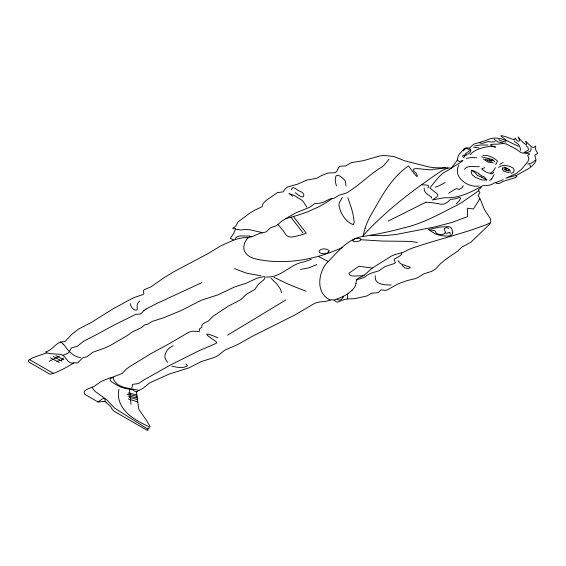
<?xml version="1.0" encoding="UTF-8"?>
<svg xmlns="http://www.w3.org/2000/svg" width="566" height="566" viewBox="0 0 566 566"><rect width="100%" height="100%" fill="white"/><g stroke="black" fill="none" stroke-linecap="round" stroke-linejoin="round"><path stroke-width="0.85" d="M346.031 186.058L345.394 181.424A16.096 9.297 0 0 0 344.376 179.825L343.251 178.658A23.248 13.421 0 0 0 341.425 177.215C333.947 171.173 334.662 181.092 336.501 185.832M450.218 234.345L449.906 232.315L447.72 233.05A2.851 1.648 0 0 1 446.305 233.192L445.223 233.05M472.681 170.649L471.365 170.225L471.365 173.012L472.299 174.908L475.341 177.243L479.855 179.281A10.577 6.106 0 0 0 482.395 179.882L482.819 179.938A10.542 6.085 0 0 0 484.659 180.087L486.866 179.875L484.56 177.144A5.766 3.325 0 0 0 483.916 176.783L481.772 175.899A7.146 4.125 0 0 1 481.199 175.609L478.871 173.896M119.009 389.337C115.966 401.259 124.18 412.352 133.93 418.423A83.535 48.23 0 0 0 139.696 422.052A94.812 54.739 0 0 0 141.91 423.269L148.752 426.722M355.901 283.616L356.58 280.007A7.125 4.111 0 0 1 357.45 278.812L364.115 275.239L372.478 267.909L391.382 256.115L394.778 254.622L403.049 252.45L408.595 249.684A34.823 20.107 0 0 1 410.208 248.884C434.844 240.097 460.533 234.458 484.998 225.141A37.087 21.409 0 0 0 489.937 222.954L490.552 222.65M347.489 298.091L347.276 298.975L344.347 299.485L337.612 302.11L336.402 301.947L334.258 300.15L331.888 299.732L325.139 301.48L319.854 301.904L315.078 303.114L294.596 315.142L251.729 336.614L237.557 344.616L224.893 350.106L219.226 354.585A22.138 12.785 0 0 1 213.665 357.684L201.446 361.533L188.98 367.843L169.828 373.857A57.414 33.146 0 0 0 165.463 375.782L149.742 382.835L143 388.318L137.092 391.481A5.172 2.986 0 0 1 136.109 391.672L135.89 391.665A1.288 0.743 0 0 1 135.316 391.58L133.661 390.42A5.547 3.198 0 0 0 132.409 389.719L125.914 388.545A12.155 7.018 0 0 1 124.669 388.311L120.155 386.868L116.009 384.555A84.348 48.697 0 0 1 112.903 382.644C111.431 381.965 108.382 379.453 111.035 378.35A15.6 9.006 0 0 1 111.721 378.024L112.004 377.89M362.891 236.531L365.112 228.261M458.785 165.222C452.545 177.314 468.082 187.947 479.091 186.03M235.59 228.968L233.723 233.277L230.397 238.279L233.638 240.076L237.529 238.894A40.221 23.22 0 0 1 238.802 238.541L243.196 237.727A15.975 9.219 0 0 1 246.797 237.734L248.106 237.812M244.434 243.663L243.776 246.606L243.896 249.082A24.317 14.037 0 0 0 245.885 253.342C249.726 258.181 256.228 259.214 261.959 260.155A127.562 73.651 0 0 0 265.199 260.636C291.469 263.961 318.573 258.506 342.487 247.42M494.139 174.533L491.663 178.955M291.426 189.56C292.006 185.726 295.905 188.733 297.575 190.091A13.145 7.591 0 0 0 298.65 190.685L302.032 192.284A5.759 3.325 0 0 1 302.718 192.85L303.581 194.195A12.841 7.415 0 0 1 303.843 195.079C303.716 200.081 297.15 193.784 295.254 192.737M136.505 392.358L138.592 408.171A31.031 17.914 0 0 0 139.236 409.876L143.87 416.689A162.612 93.885 0 0 1 146.361 420.248L150.16 426.566L149.311 427.868L147.507 428.929L114.573 408.065L106.946 400.006L95.604 391.75A29.439 16.994 0 0 1 93.68 389.719L92.06 387.243L87.518 389.139A35.212 20.326 0 0 0 85.346 390.42L84.079 391.891L84.716 394.29L97.975 401.952L105.326 401.443A11.384 6.573 0 0 0 106.266 402.681M502.714 167.529C500.627 171.427 506.669 172.022 509.294 172.701M369.513 217.521C380.394 198.963 390.186 178.304 408.525 165.888C409.147 166.645 419.265 181.445 416.944 174.781A30.21 17.44 0 0 0 415.805 172.821C405.115 164.381 431.653 171.838 433.209 169.227A53.989 31.172 0 0 0 439.089 168.739L445.527 167.791L451.194 168.194L456.677 161.218A18.176 10.492 0 0 0 457.561 158.961L458.099 156.407L459.436 153.987L464.615 148.349L466.32 147.747L469.476 148.115L473.784 144.153L484.531 140.906A36.946 21.331 0 0 0 486.668 140.12C492.809 137.071 500.202 137.446 506.082 140.934C506.577 138.875 495.158 133.944 504.766 136.406A33.344 19.251 0 0 1 509.464 138.139L514.544 139.972C515.385 134.63 515.916 142.894 519.404 140.92C520.048 138.069 515.315 134.015 520.777 140.177C521.527 141.167 527.54 147.004 526.621 143.58C522.786 136.137 531.764 149.813 534.056 147.125A3.078 1.776 0 0 0 534.495 146.898L535.754 145.978L535.563 149.495L537.672 153.252L534.813 155.233L535.938 159.506L535.825 161.169L534.368 163.631L531.998 165.965A57.951 33.458 0 0 1 528.524 168.675L515.746 175.729L516.999 176.507L515.718 177.512L504.129 181.035L499.467 183.37L497.097 183.54A1.252 0.722 0 0 1 496.495 183.228C494.854 181.113 492.321 185.004 490.29 184.905A6.431 3.714 0 0 1 488.451 185.266L481.949 185.924L480.93 187.622L478.362 189.893L479.961 192.794L478.044 195.539L480.668 200.046L484.255 209.342L490.276 218.441L490.871 221.568L489.866 223.924L471.011 242.128L461.679 247.208L457.852 251.063L446.914 258.464L440.419 263.756A34.682 20.022 0 0 0 439.294 264.952L436.046 268.56A19.315 11.15 0 0 1 431.101 271.538L423.736 273.866L419.173 276.732A42.054 24.281 0 0 1 416.901 278.04C412.451 279.774 408.015 279.823 403.735 281.868A7.917 4.57 0 0 0 402.744 282.08L397.396 284.231L387.01 290.075L385.269 290.386L380.982 289.849L378.569 292.212A4.351 2.512 0 0 1 377.43 292.721L371.346 293.308L366.931 295.94L354.712 298.692L347.34 298.968M401.605 254.346L400.12 255.775L394.318 259.079L394.127 259.985L395.386 262.454L394.651 263.473L385.177 266.459L379.114 270.69L370.843 273.321L367.412 274.977A12.176 7.033 0 0 0 366.471 275.684A21.94 12.664 0 0 0 366.145 275.982L364.37 277.34L361.087 278.458A37.257 21.508 0 0 0 357.089 279.809L356.58 280.007M343.477 296.612L343.194 297.072M479.89 198.631L473.452 208.995L467.516 208.203L467.375 216.728L452.064 222.396L435.091 226.895L395.853 234.522L384.264 235.661L370.369 235.336M246.769 239.305L247.823 237.791M328.839 251.835L329.15 250.78A2.045 1.182 0 0 0 328.938 250.405C326.186 248.474 321.304 247.965 319.132 251.007A2.795 1.613 0 0 0 319.082 251.361L319.571 252.316M342.366 197.421L339.367 202.706A25.703 14.843 0 0 0 338.956 205.189C340.124 213.049 345.628 222.113 353.318 224.638L354.196 222.367L353.375 216.148A244.795 141.33 0 0 0 351.401 208.104L347.849 197.775M495.696 164.656L497.337 161.374A4.457 2.575 0 0 0 497.118 160.652L493.276 157.801L488.416 155.869A12.544 7.245 0 0 0 485.833 155.417L482.883 155.282M389.061 159.244L384.003 165.244A39.16 22.612 0 0 1 381.541 167.239C369.209 174.745 359.106 185.464 346.817 192.829A15.869 9.162 0 0 1 344.63 193.565L339.296 195.107L333.926 198.284A7.903 4.563 0 0 1 332.49 198.482L331.513 198.574A8.214 4.74 0 0 0 330.728 198.673L322.995 202.338L319.868 203.208A6.176 3.566 0 0 1 318.658 203.286L314.767 203.59L309.56 207.375L296.372 212.604L287.974 217.294M63.548 358.059L61.128 360.259L56.855 361.384M470.07 154.851C474.86 149.028 483.223 147.408 490.255 146.254C506.832 148.978 478.992 144.132 496.672 144.174A22.279 12.862 0 0 0 499.82 143.898L503.407 143.509L506.23 143.976L516.213 149.106L521.201 152.756L529.833 153.874L527.682 155.353L528.892 158.515L528.05 161.345L521.541 169.284L515.973 173.642L505.827 178.191L513.213 176.097A12.905 7.45 0 0 1 515.838 175.764M535.323 160.136L532.273 162.775L527.731 164.069M363.11 235.626C385.991 210.538 413.081 189.999 441.126 171.116A42.563 24.579 0 0 1 446.234 168.682L447.855 168.01M427.797 187.976C431.426 184.389 423.962 185.082 421.847 184.785M143.948 310.635L140.573 314.017L135.84 314.3L114.41 324.842L94.253 335.836A102.113 58.956 0 0 1 91.466 337.202L83.74 341.1L77.386 346.229A4.769 2.752 0 0 1 76.467 346.569L71.45 347.906L69.158 351.868A9.028 5.214 0 0 1 67.814 353.255L62.953 355.342M464.792 155.975L463.851 157.447L463.03 156.952A5.356 3.092 0 0 1 462.811 156.506L462.804 155.629A1.266 0.729 0 0 1 463.073 155.367L465.393 154.829A7.068 4.082 0 0 0 469.058 153.365A9.141 5.278 0 0 0 470.396 151.914L470.806 150.11M464.467 169.298C468.032 164.713 474.442 167.126 479.324 166.645M448.718 193.367L449.227 192.886A11.461 6.615 0 0 1 449.56 192.603L456.38 188.584L459.047 189.454L461.481 188.174A14.737 8.511 0 0 0 462.189 187.466L462.514 187.077A8.03 4.634 0 0 0 463.151 185.591M491.175 160.376L491.104 160.426A0.969 0.559 0 0 1 490.269 160.553M352.059 290.294L348.507 293.23M456.217 203.781L458.318 201.708A28.972 16.725 0 0 0 460.2 199.182A15.841 9.148 0 0 0 460.561 198.475C460.505 196.161 456.253 198.942 454.831 198.829A11.553 6.672 0 0 1 452.008 199.253L450.515 199.338L447.338 202.359L444.154 204.029L441.749 204.269L437.744 203.626M73.927 362.912C68.465 364.285 66.569 358.483 63.314 355.554A7.974 4.606 0 0 0 60.102 354.309L50.169 353.644L46.815 352.873L32.474 357.832L28.434 360.408L28.802 362.014L49.935 374.211A1.203 0.693 0 0 0 50.48 374.239L55.581 372.676L63.795 368.721A157.171 90.744 0 0 0 69.052 365.792L73.927 362.912L77.641 362.841L82.792 357.818L87.136 356.672L92.817 352.264L104.823 347.984L110.533 345.317L126.133 336.254L132.798 331.726L141.712 327.488L144.606 324.919L147.429 324.368L152.127 321.438L162.881 318.021L180.936 310.649L201.171 300.298L218.129 294.801L234.253 287.075L246.104 283.318L256.723 278.302L262.256 276.944A5.865 3.382 0 0 0 263.02 276.724L264.414 276.64A1.472 0.849 0 0 1 265.136 277.029L264.555 278.755A17.157 9.905 0 0 1 263.53 280.007L258.506 284.224L254.771 289.438L246.104 294.511L240.798 299.669L228.572 305.958L213.184 316.182L208.507 320.957L203.067 323.738L202.097 324.87L201.772 327.219L199.303 329.108L199.359 331.414L192.249 331.188L188.648 332.313L169.927 343.314L150.697 353.771L130.52 366.131L126.812 368.749L121.846 373.631L112.988 376.998M478.638 190.806L461.799 202.458A117.176 67.651 0 0 1 456.592 205.352C439.556 213.998 422.859 223.584 404.011 227.801C389.627 231.798 374.911 234.649 360.167 236.935C345.776 240.515 336.126 253.787 326.073 263.756C317.993 274.361 316.033 293.407 330.127 299.938M489.809 159.357L489.76 159.393A4.217 2.434 0 0 0 489.392 159.704L489.342 159.782A0.799 0.46 0 0 0 489.307 160.044L489.413 160.206A1.266 0.729 0 0 0 490.156 160.546L490.262 160.56M495.384 167.586C490.453 177.193 486.802 172.121 481.659 169.093A0.771 0.446 0 0 1 481.737 168.88L484.298 167.812A3.106 1.797 0 0 1 484.814 167.826M332.136 198.517L330.749 199.494A119.928 69.243 0 0 1 317.385 207.538M173.217 345.656C166.708 348.635 161.494 356.233 167.678 362.311M505.792 168.498L505.742 168.534A5.002 2.887 0 0 0 505.452 168.753L505.438 169.22M489.512 180.512L490.234 180.038A17.985 10.386 0 0 0 491.677 178.962M97.975 401.952C99.793 401.308 105.524 395.16 104.986 400.353A8.702 5.023 0 0 0 105.318 401.45M511.24 173.493C515.131 172.432 515.272 168.081 511.14 167.076A17.772 10.259 0 0 0 509.336 166.27L504.858 165.3A4.875 2.816 0 0 0 503.91 165.343L501.646 165.866A12.36 7.139 0 0 0 498.54 167.437M247.993 237.826L253.066 236.255A18.636 10.754 0 0 0 254.184 235.789L259.384 233.433L265.567 232.06A7.775 4.493 0 0 0 266.536 231.515L270.421 227.879L274.538 226.35A11.865 6.849 0 0 0 275.267 226.188L275.536 226.117A3.87 2.236 0 0 0 276.265 225.848L281.585 221.377L287.153 217.804M227.596 335.143L285.858 299.938M146.021 309.043L157.065 303.376L201.85 282.625M481.652 186.306C470.551 192.454 458.41 198.454 445.385 197.732A25.633 14.794 0 0 0 442.244 198.058L432.495 199.947L436.499 197.209L437.695 195.758A4.394 2.54 0 0 0 437.744 194.796L436.57 193.225L433.825 191.202A43.49 25.109 0 0 1 431.639 189.511L429.997 188.082L431.278 186.143L438.445 177.391L442.789 173.309A21.331 12.318 0 0 1 443.949 172.538L447.883 170.38A29.482 17.022 0 0 0 448.859 169.793L450.515 168.689A60.364 34.851 0 0 0 451.456 167.996L455.397 165.541A43.242 24.968 0 0 0 458.198 163.956L461.736 161.536A31.576 18.232 0 0 0 462.231 161.154L462.875 160.518L459.472 161.444A1.174 0.679 0 0 1 458.899 161.367L457.321 159.853M445.251 182.528L440.468 185.096A39.776 22.965 0 0 1 436.726 186.688L435.296 187.205M503.337 179.655L495.929 182.549M59.494 356.12L49.327 361.257M388.318 221.002L425.773 202.225M465.259 153.803L469.072 151.179A3.884 2.243 0 0 0 469.256 150.747L469.285 150.627A6.983 4.033 0 0 0 469.313 150.308L469.228 149.856A1.493 0.863 0 0 0 468.981 149.558L468.79 149.431A7.28 4.203 0 0 0 467.672 148.964L467.41 148.865A5.016 2.894 0 0 0 466.702 148.646L466.554 148.632A0.814 0.474 0 0 0 466.066 148.646L465.054 149.169A15.89 9.169 0 0 0 464.283 149.728L463.455 150.86M132.409 298.346L113.37 308.64L91.168 322.556L78.532 329.058L71.96 334.138L64.849 341.772L64.191 341.715A17.065 9.848 0 0 0 62.904 341.645C55.85 342.119 52.737 350.262 45.74 351.861A3.58 2.066 0 0 0 46.801 352.88M317.321 207.496L307.734 211.726A121.676 70.248 0 0 1 293.825 216.431L285.915 218.554M316.705 264.619L308.803 267.874L300.553 269.437M233.638 240.076L220.867 245.835L207.913 253.667L173.762 271.807L163.716 277.934L151.136 286.743L144.174 289.707L143.41 291.009L143.906 293.521L143.24 294.483L135.154 297.171A32.892 18.989 0 0 0 132.409 298.346M92.06 387.243L93.114 386.819A16.386 9.459 0 0 0 94.381 386.245L101.088 381.491L110.313 377.699A5.632 3.254 0 0 1 110.964 377.536L112.415 377.465A3.339 1.931 0 0 1 113.03 377.635C116.058 388.601 129.826 387.852 138.861 390.398M311.35 259.341L307.204 260.799A60.017 34.653 0 0 1 303.553 261.945C289.919 264.265 280.828 278.005 266.239 277.015M334.032 300.044L337.569 298.77A51.633 29.807 0 0 0 348.621 293.294M466.342 155.233L466.235 155.261A4.471 2.582 0 0 0 464.7 155.926M466.214 158.402L471.329 157.518L476.756 157.815M474.839 145.964L476.508 145.653A27.996 16.166 0 0 1 481.157 145.002L487.942 145.016M506.648 168.166L505.275 167.663A7.464 4.309 0 0 0 504.582 167.791L503.874 168.173L503.995 169.015A4.599 2.66 0 0 0 504.61 169.666A4.245 2.448 0 0 0 505.297 170.083L508.827 170.939M495.25 141.691L491.536 142.002A6.247 3.608 0 0 1 490.418 141.903C486.555 140.354 483.59 144.818 479.635 142.873M235.682 228.685L232.711 228.501L235.343 226.393A7.04 4.068 0 0 0 236.043 225.572L238.088 221.872L249.783 213.205L254.778 210.163L262.122 206.724L263.063 203.619L265.758 200.739L277.283 192.652L283.113 191.867L285.483 188.485L287.62 186.978L297.61 184.134L306.85 180.108L316.819 178.262L320.731 175.941L327.721 173.076L335.178 172.658L336.763 171.413L338.645 167.529L340.067 166.206L345.529 165.972L351.323 162.647L363.294 160.687L379.461 156.032A23.128 13.351 0 0 1 384.915 155.544L393.78 156.534L405.136 160.935L428.66 166.864A28.88 16.676 0 0 0 437.66 167.805L445.555 167.791M430.74 230.121L434.596 230.652A2.009 1.16 0 0 1 435.049 230.956L436.089 232.909A3.516 2.031 0 0 0 436.513 233.341C439.697 235.513 448.484 235.031 444.105 229.322A3.056 1.769 0 0 1 444.416 228.685L444.529 228.565A4.075 2.356 0 0 1 445.272 228.027L446.949 227.624L448.258 228.197A16.364 9.452 0 0 1 448.555 228.423L448.654 228.494M391.134 284.974C384.852 285.052 373.786 284.755 375.279 275.663M493.304 162.902L488.005 162.109L483.484 159.088M503.025 142.894L498.179 142.059L494.005 139.201M360.528 239.694L382.078 241.059A98.059 56.614 0 0 0 386.72 241.109L409.685 241.385A53.883 31.109 0 0 1 413.024 241.795L417.298 242.439M372.244 268.079L358.894 266.253L348.918 273.236C349.321 277.8 357.981 275.324 361.299 275.918A11.829 6.827 0 0 0 364.171 275.182M260.983 275.812L246.932 273.293L234.473 268.652M473.523 147.153L478.907 147.917M505.99 142.144L500.266 140.679A10.563 6.099 0 0 1 499.113 139.788L498.745 139.469M249.429 236.1L240.486 235.888A8.561 4.945 0 0 0 237.727 236.553L235.994 237.515A4.245 2.448 0 0 0 235.442 238.321L235.322 238.795A9.615 5.554 0 0 0 235.336 239.552M127.944 395.945L137.319 397.919M171.802 366.237L177.865 367.355L182.139 367.454A9.396 5.427 0 0 0 184.672 367.023L185.506 366.775A8.066 4.655 0 0 0 186.278 366.485L187.318 365.785A1.252 0.722 0 0 0 187.388 365.509L185.917 364.044M127.216 394.169L137.036 396.32M481.701 156.881L492.13 159.548A5.059 2.922 0 0 1 492.42 159.683L492.76 159.902A0.877 0.509 0 0 1 492.88 160.143L491.401 161.36A25.59 14.773 0 0 1 490.722 161.31L488.798 161.034A4.592 2.653 0 0 1 488.175 160.857L485.295 159.096M128.333 392.917L136.76 394.863M129.027 397.41L137.566 399.603M128.411 399.03L137.807 401.902M217.825 337.76C215.306 336.706 200.35 330.339 209.936 337.364A79.976 46.171 0 0 0 211.175 338.178L215.979 341.51L216.608 342.564L216.219 343.343L199.062 350.687L169.46 365.53L142.752 380.628L138.373 383.607L132.458 384.371L132.253 386.019A5.809 3.354 0 0 1 131.659 387.774M80.669 357.613C72.547 356.573 68.054 350.262 63.604 344.333M503.754 167.076L505.374 167.649M481.496 177.144L477.463 175.446A4.394 2.533 0 0 1 477.096 175.12L476.798 174.767A17.985 10.386 0 0 1 476.544 174.392L474.69 172.354L471.365 170.225M305.93 291.186L291.54 285.533A172.368 99.517 0 0 1 287.542 283.799L273.93 277.34M505.983 140.318L518.364 146.29M262.016 232.831L260.954 232.4A19.159 11.065 0 0 0 260.112 232.088L250.193 229.838L245.807 229.421A6.452 3.721 0 0 0 244.689 229.52L241.088 230.029L237.89 229.478A11.412 6.587 0 0 0 235.513 229.209M328.011 261.372L318.509 256.497M486.866 179.875L483.52 178.099A17.879 10.322 0 0 0 481.51 177.13M55.871 355.632L63.866 359.785M53.211 356.488L62.012 361.108M50.367 357.79L59.105 362.396M514.303 141.528L515.272 142.052A17.871 10.315 0 0 1 516.447 142.759L518.498 144.655M29.269 359.46L53.537 373.468M337.06 299.244L339.19 300.277L341.149 299.449A11.844 6.842 0 0 0 341.39 299.244M292.558 196.239L289.007 193.438L292.82 194.888A79.36 45.818 0 0 1 295.544 196.239L301.827 200.23A25.123 14.504 0 0 1 303.291 201.638L306.843 207.177M271.036 278.281L276.93 283.998L280.184 288.71A45.91 26.503 0 0 1 280.934 290.627L281.528 292.572M491.019 159.945L491.04 159.966A1.415 0.814 0 0 1 491.309 160.341M526.168 145.568L527.979 147.606L528.51 149.261A4.231 2.441 0 0 1 528.057 150.209L524.102 152.523L526.21 152.601A10.804 6.233 0 0 0 527.328 152.431L529.635 151.723A3.997 2.306 0 0 0 530.526 151.044L531.071 149.665L530.894 147.783M106.252 402.681L110.646 406.445L111.474 408.157A55.036 31.774 0 0 0 112.217 409.225L113.886 411.135L147.118 430.259A4.776 2.759 0 0 0 147.592 430.351L148.15 429.919A5.165 2.986 0 0 0 147.5 428.929M402.101 265.404L404.888 267.916L407.782 268.425A5.71 3.297 0 0 0 409.225 268.199L410.371 267.343L401.605 264.173A10.202 5.893 0 0 1 400.105 263.148L398.153 260.657M278.019 224.511L283.113 230.645A76.431 44.127 0 0 1 284.719 232.859C286.46 237.331 291.568 237.678 295.537 236.319A59.494 34.349 0 0 0 300.56 235.06L306.326 233.298L293.429 216.552M290.974 217.238L302.86 232.704M431.356 197.117C428.342 194.598 423.587 192.865 424.104 187.94M506.959 168.725L506.995 169.241A0.998 0.58 0 0 1 505.551 169.177M130.208 303.588C130.909 306.468 133.392 311.335 137.022 310.026C137.665 307.932 136.484 305.484 137.771 303.454A16.074 9.282 0 0 1 139.618 301.02M113.172 377.678L113.016 377.119M520.642 150.323L520.402 148.992A27.776 16.039 0 0 0 518.647 144.627M487.736 160.68L487.949 159.138A3.431 1.981 0 0 1 489.088 158.501M129.522 389.811L130.987 404.386M530.526 166.645L530.165 165.23A4.988 2.88 0 0 0 529.514 164.649M510.341 172.305L509.952 170.373A4.825 2.788 0 0 0 509.591 169.906M401.584 252.924A5.936 3.431 0 0 1 401.655 254.353M136.477 392.351A5.108 2.95 0 0 1 137.34 391.424M143.913 310.621A13.626 7.867 0 0 1 146.035 309.05M60.229 341.935A27.953 16.138 0 0 1 63.633 344.319M244.37 243.656A52.454 30.281 0 0 1 246.797 239.312M355.979 283.623A28.838 16.655 0 0 1 352.024 290.28M347.319 294.009A29.765 17.185 0 0 1 347.552 298.098M343.18 297.072A18.437 10.648 0 0 1 341.44 299.265M365.091 228.254A203.654 117.579 0 0 1 369.534 217.528M431.398 197.11A8.561 4.945 0 0 1 431.525 198.249M249.443 236.079A6.778 3.912 0 0 1 251.396 236.843M328.69 251.799A5.207 3.007 0 0 1 324.368 253.717A5.207 3.007 0 0 1 319.443 252.358M469.214 148.179A7.931 4.578 0 0 1 470.926 150.096M472.716 170.614A20.864 12.049 0 0 1 478.978 173.854M506.605 168.201A12.728 7.344 0 0 1 509.711 169.857M509.266 169.574A6.367 3.679 0 0 1 507.143 170.656M425.993 202.239A48.634 28.081 0 0 1 437.759 203.611M499.771 164.536A10.888 6.29 0 0 1 503.202 162.562M492.455 159.768A4.691 2.71 0 0 1 494.38 161.869M493.495 172.22A3.707 2.137 0 0 1 492.604 173.529L492.165 173.734A1.365 0.785 0 0 1 491.769 173.819L491.67 173.826A2.653 1.535 0 0 1 490.354 173.691M452.779 232.951C452.043 237.564 445.046 235.739 441.848 235.697A20.298 11.723 0 0 1 437.214 234.607L435.622 234.02A11.681 6.742 0 0 1 434.674 233.567L428.42 229.548L439.768 227.086L448.406 226.619L450.458 227.249L451.661 228.353L452.779 232.951M352.979 240.203L352.965 240.472A3.601 2.08 0 0 0 353.12 241.01L354.217 241.781L356.672 241.498A10.096 5.83 0 0 1 357.188 241.406L358.738 241.116A3.389 1.96 0 0 0 359.509 240.833L359.877 240.628A4.719 2.724 0 0 0 360.507 240.14C361.936 237.862 357.379 238.102 356.099 238.548A7.655 4.422 0 0 0 354.641 238.909L353.347 239.581A2.398 1.387 0 0 0 353.007 240.076L352.979 240.203"/></g></svg>
